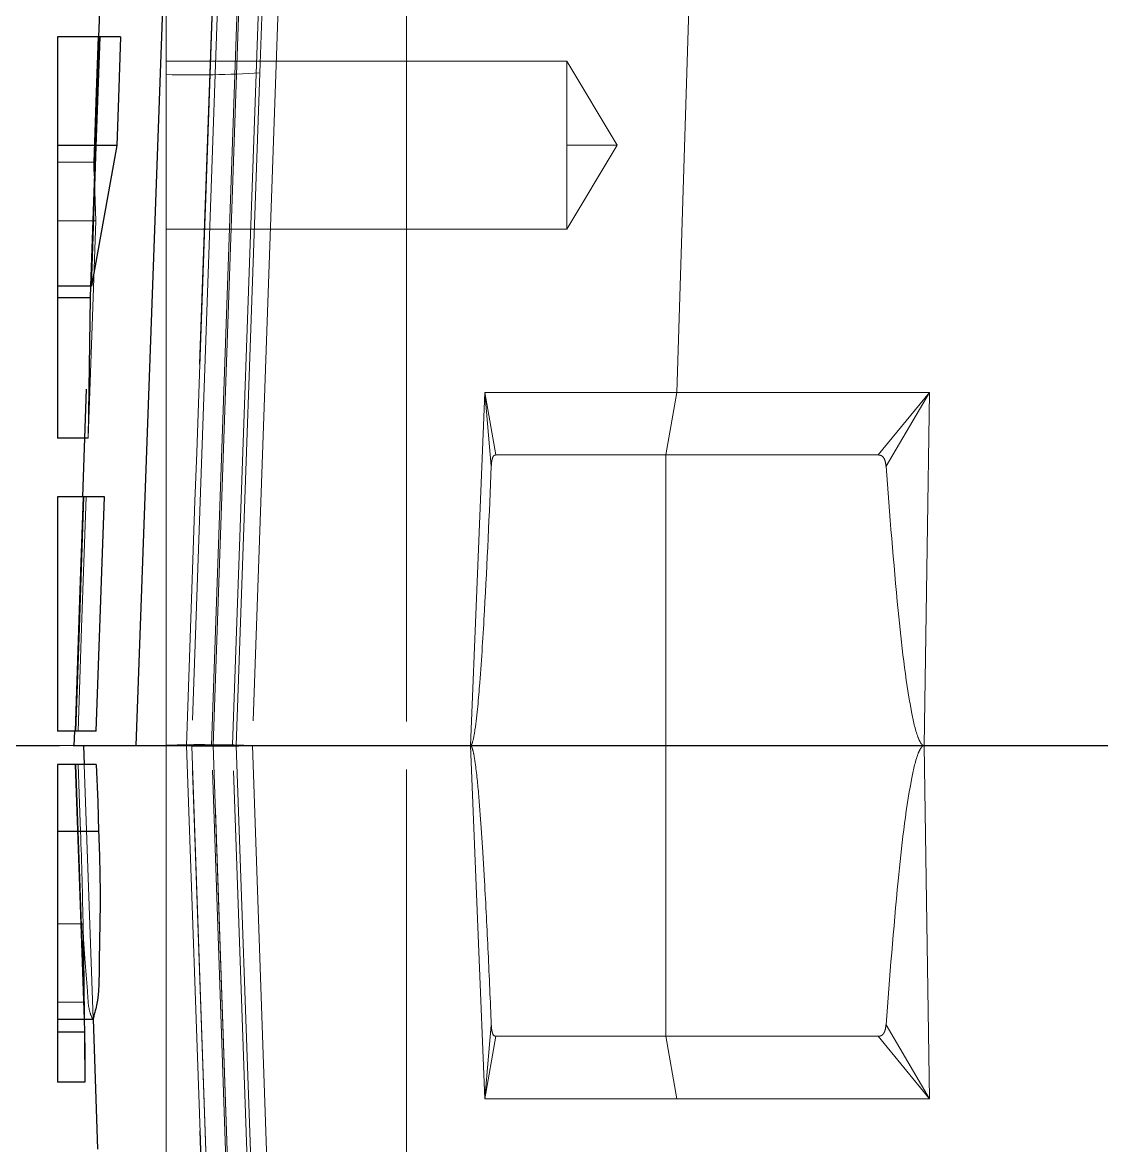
# Model space of a CAD drawing. Header units: millimetres. Extents: x 126 to 938, y 244 to 707.
# Drawn here: x 708.394 to 709.741, y 560.688 to 562.091 of the extents above; entities that cross this region are included whole.
import ezdxf

# ---------------------------------------------------------------- set-up
doc = ezdxf.new("R2010")
doc.units = ezdxf.units.MM
doc.linetypes.add('HIDDEN', pattern=[1.905, 1.27, -0.635])

msp = doc.modelspace()

# ---------------------------------------------------------------- linework, layer by layer
at = {"color": 7, "linetype": 'HIDDEN', "lineweight": 18}
for p, q in [((709.2113, 561.6285), (709.2635, 563.3082)), ((708.6322, 561.1873), (708.6938, 562.9529)), ((708.6597, 562.9332), (708.5987, 561.1873)), ((708.6322, 561.1873), (708.6793, 562.5373)), ((708.8737, 562.5373), (708.8737, 559.8373)), ((708.8737, 559.8373), (708.8737, 562.5373)), ((708.651, 562.4881), (708.6056, 561.1881)), ((708.6302, 561.1873), (708.6756, 562.4873)), ((708.6566, 561.1881), (708.702, 562.4881)), ((708.7266, 562.4873), (708.6812, 561.1873)), ((708.8737, 559.8873), (708.8737, 562.4873)), ((708.8737, 562.4873), (708.8737, 559.8873)), ((708.5737, 562.2031), (708.5737, 560.1714)), ((708.6952, 562.1543), (708.6907, 562.0276)), ((708.5737, 562.1086), (708.5737, 562.0255)), ((708.438, 561.7614), (708.438, 562.0728)), ((708.4911, 562.0728), (708.438, 562.0728)), ((708.438, 562.0728), (708.438, 561.7614)), ((708.4902, 562.0728), (708.438, 562.0728)), ((708.438, 561.9161), (708.438, 562.0728)), ((708.4888, 562.0728), (708.438, 562.0728)), ((708.4892, 562.0728), (708.4834, 561.9043)), ((708.4911, 562.0728), (708.5166, 562.0728)), ((709.0737, 562.0423), (708.5737, 562.0423)), ((708.5737, 561.8323), (708.5737, 562.0423)), ((708.5737, 562.0423), (708.5737, 561.8323)), ((709.0737, 561.9373), (709.0737, 562.0423)), ((709.0737, 562.0423), (709.0737, 561.9373)), ((709.1368, 561.9373), (709.0737, 562.0423)), ((708.5737, 562.0255), (708.5737, 561.1877)), ((708.6907, 562.0276), (708.6611, 561.1873)), ((709.0737, 561.8323), (709.0737, 561.9373)), ((709.0737, 561.9373), (709.0737, 561.8323)), ((709.1368, 561.9373), (709.0737, 561.9373)), ((709.1368, 561.9373), (709.0737, 561.9373)), ((709.0737, 561.8323), (709.1368, 561.9373)), ((708.438, 561.8429), (708.438, 561.9161)), ((708.4833, 561.9161), (708.438, 561.9161)), ((708.4859, 561.8429), (708.438, 561.8429)), ((708.438, 561.5712), (708.438, 561.8429)), ((709.0737, 561.8323), (708.5737, 561.8323)), ((708.4772, 561.6325), (708.4764, 561.5712)), ((709.2113, 561.6285), (708.9714, 561.6285)), ((708.985, 561.5504), (708.9714, 561.6285)), ((708.9714, 561.6285), (708.9795, 561.5364)), ((709.1976, 561.5504), (709.2113, 561.6285)), ((709.5267, 561.6285), (709.2113, 561.6285)), ((709.5267, 561.6285), (709.4625, 561.5504)), ((709.4723, 561.5363), (709.5267, 561.6285)), ((709.1976, 560.8241), (709.1976, 561.5504)), ((709.1976, 560.8241), (709.1976, 561.5504)), ((709.4625, 561.5504), (709.1976, 561.5504)), ((708.438, 561.2055), (708.438, 561.4981)), ((708.471, 561.4981), (708.438, 561.4981)), ((708.438, 561.4981), (708.438, 561.2055)), ((708.4701, 561.4981), (708.438, 561.4981)), ((708.4739, 561.4981), (708.438, 561.4981)), ((708.438, 561.2055), (708.438, 561.4981)), ((708.4965, 561.4981), (708.471, 561.4981)), ((708.4608, 561.2055), (708.438, 561.2055)), ((708.4599, 561.2055), (708.438, 561.2055)), ((708.4636, 561.2055), (708.438, 561.2055)), ((708.4636, 561.2055), (708.4581, 561.2055)), ((708.459, 561.2055), (708.459, 561.2055)), ((708.4608, 561.2055), (708.4862, 561.2055)), ((708.4403, 561.1873), (709.7737, 561.1873)), ((708.9535, 561.1873), (708.459, 561.1873)), ((708.5737, 561.1877), (708.5737, 560.4293)), ((708.5987, 561.1873), (708.5987, 561.1873)), ((708.5988, 561.1873), (708.5987, 561.1873)), ((708.6598, 559.4369), (708.5987, 561.1873)), ((716.3487, 561.1873), (708.5987, 561.1873)), ((708.5988, 561.1873), (708.6322, 561.1873)), ((708.5988, 561.1873), (708.6611, 559.4379)), ((708.6609, 559.4372), (708.5988, 561.1873)), ((708.6056, 561.1881), (708.6566, 561.1881)), ((708.6302, 561.1873), (708.6056, 561.1873)), ((708.6056, 561.1864), (708.651, 559.8864)), ((708.6566, 561.1864), (708.6056, 561.1864)), ((708.651, 559.8864), (708.6056, 561.1864)), ((708.6756, 559.8873), (708.6302, 561.1873)), ((708.6793, 559.8373), (708.6322, 561.1873)), ((708.6322, 561.1873), (708.6938, 559.4223)), ((708.6566, 561.1873), (708.6812, 561.1873)), ((708.702, 559.8864), (708.6566, 561.1864)), ((708.6902, 560.3497), (708.6611, 561.1873)), ((708.6812, 561.1873), (708.7266, 559.8873)), ((715.0888, 561.1873), (709.5201, 561.1873)), ((708.438, 560.8669), (708.438, 561.1637)), ((708.461, 561.1637), (708.438, 561.1637)), ((708.438, 561.1637), (708.438, 560.8449)), ((708.4601, 561.1637), (708.438, 561.1637)), ((708.438, 561.0801), (708.438, 561.1637)), ((708.4638, 561.1637), (708.438, 561.1637)), ((708.4638, 561.1637), (708.4583, 561.1637)), ((708.461, 561.1637), (708.4864, 561.1637)), ((708.4713, 561.1637), (708.4824, 560.8461)), ((708.4668, 561.0801), (708.438, 561.0801)), ((708.438, 560.7666), (708.438, 561.0801)), ((708.4695, 560.9647), (708.438, 560.9647)), ((708.438, 560.8449), (708.438, 560.9647)), ((708.438, 560.9647), (708.438, 560.8669)), ((708.4695, 560.9647), (708.4713, 560.8669)), ((708.4713, 560.8669), (708.438, 560.8669)), ((708.9795, 560.8381), (708.9714, 560.746)), ((709.5267, 560.746), (709.4723, 560.8382)), ((708.9714, 560.746), (708.985, 560.8241)), ((709.2113, 560.746), (709.1976, 560.8241)), ((709.1976, 560.8241), (709.4625, 560.8241)), ((709.4625, 560.8241), (709.5267, 560.746)), ((708.9714, 560.746), (709.2113, 560.746)), ((709.2635, 559.0663), (709.2113, 560.746)), ((709.2113, 560.746), (709.5267, 560.746))]:
    msp.add_line(p, q, dxfattribs=at)
at = {"color": 7, "linetype": 'Continuous', "lineweight": 25}
for p, q in [((708.4907, 562.1146), (708.4892, 562.0728)), ((708.438, 562.0728), (708.438, 561.937)), ((708.5166, 562.0728), (708.438, 562.0728)), ((708.438, 561.937), (708.438, 561.7614)), ((708.5119, 561.937), (708.438, 561.937)), ((708.5119, 561.937), (708.4802, 561.7614)), ((708.4802, 561.7614), (708.438, 561.7614)), ((708.438, 561.7614), (708.438, 561.7468)), ((708.4793, 561.7614), (708.4788, 561.7468)), ((708.4788, 561.7468), (708.438, 561.7468)), ((708.438, 561.7468), (708.438, 561.5712)), ((708.4788, 561.7468), (708.4772, 561.6325)), ((708.4739, 561.6327), (708.4692, 561.4981)), ((708.4764, 561.5712), (708.438, 561.5712)), ((708.438, 561.4981), (708.438, 561.2055)), ((708.4965, 561.4981), (708.438, 561.4981)), ((708.4862, 561.2055), (708.438, 561.2055)), ((708.459, 561.2055), (708.4583, 561.1873)), ((708.2237, 561.1873), (708.4403, 561.1873)), ((708.4705, 561.1873), (708.4713, 561.1637)), ((708.5361, 561.1873), (710.6145, 561.1873)), ((708.438, 561.1637), (708.438, 561.0801)), ((708.4864, 561.1637), (708.438, 561.1637)), ((708.4893, 561.0801), (708.438, 561.0801)), ((708.438, 561.0801), (708.438, 560.8449)), ((708.4824, 560.8461), (708.488, 560.683)), ((708.4821, 560.8449), (708.438, 560.8449)), ((708.438, 560.8449), (708.438, 560.8293)), ((708.4712, 560.8449), (708.4717, 560.8293)), ((708.4717, 560.8293), (708.438, 560.8293)), ((708.438, 560.8293), (708.438, 560.7666)), ((708.472, 560.7666), (708.438, 560.7666))]:
    msp.add_line(p, q, dxfattribs=at)
at = {"color": 7, "linetype": 'Continuous', "lineweight": 25, "flags": 128}
for points in [[(708.5361, 561.1873), (708.5783, 562.3501), (708.6114, 563.2637)], [(708.5166, 562.0728), (708.5139, 561.9967), (708.5119, 561.937)], [(708.4862, 561.2055), (708.492, 561.3693), (708.4965, 561.4981)], [(708.4864, 561.1637), (708.4881, 561.1168), (708.4893, 561.0801)]]:
    msp.add_lwpolyline(points, dxfattribs=at)
at = {"color": 7, "linetype": 'HIDDEN', "lineweight": 18, "flags": 128}
for points in [[(708.6609, 562.9306), (708.6261, 561.9543), (708.5988, 561.1873)], [(708.4902, 562.0728), (708.4838, 561.8902), (708.4793, 561.7614)], [(708.4802, 561.7614), (708.4863, 561.9358), (708.4911, 562.0728)], [(708.4833, 561.9161), (708.4864, 562.0038), (708.4888, 562.0728)], [(708.4859, 561.8429), (708.4838, 561.9043), (708.4833, 561.9161)], [(708.4764, 561.5712), (708.4817, 561.7234), (708.4859, 561.8429)], [(708.9714, 561.6285), (708.9614, 561.3814), (708.9535, 561.1873)], [(709.5201, 561.1873), (709.5238, 561.4344), (709.5267, 561.6285)], [(709.1976, 561.5504), (709.0822, 561.5504), (708.985, 561.5504)], [(708.4599, 561.2055), (708.4656, 561.3693), (708.4701, 561.4981)], [(708.471, 561.4981), (708.4653, 561.3342), (708.4608, 561.2055)], [(708.4739, 561.4981), (708.4681, 561.3342), (708.4636, 561.2055)], [(708.6056, 561.1864), (708.6056, 561.1864)], [(708.9535, 561.1873), (708.9635, 560.9401), (708.9714, 560.746)], [(709.5267, 560.746), (709.523, 560.9931), (709.5201, 561.1873)], [(708.4601, 561.1637), (708.4666, 560.9764), (708.4712, 560.8449)], [(708.4713, 560.8669), (708.4655, 561.0331), (708.461, 561.1637)], [(708.4668, 561.0801), (708.4651, 561.1269), (708.4638, 561.1637)], [(708.985, 560.8241), (709.0826, 560.8241), (709.1976, 560.8241)]]:
    msp.add_lwpolyline(points, dxfattribs=at)
at = {"color": 7, "linetype": 'HIDDEN', "lineweight": 18}
for centre, radius, start, end in [((712.4737, 561.1873), 5.5, 90, 270), ((712.4737, 561.1873), 5.5, 90, 270), ((708.6077, 563.3519), 1.3268, 268.5314, 273.5871), ((708.6293, 561.1873), 0.0237, 177.9673, 180.0707), ((709.0568, 573.5686), 12.3887, 267.91292, 268.02653), ((708.6268, 561.1873), 0.0212, 177.8421, 180.1959), ((708.6302, 561.1872), 0.0246, 179.953, 181.9957), ((709.0982, 547.7309), 13.4645, 91.9919, 92.09643), ((708.6274, 561.1872), 0.0217, 179.8186, 182.1301), ((709.0335, 571.4715), 10.2903, 267.90134, 268.03811), ((708.7219, 561.1866), 0.0652, 178.6369, 179.4012), ((708.8883, 555.0406), 6.1502, 91.92975, 92.15859), ((708.7211, 561.1879), 0.0644, 180.5847, 181.3639)]:
    msp.add_arc(centre, radius, start, end, dxfattribs=at)
for points, knots in [([(706.5085, 561.4814), (706.5222, 561.6625), (706.5498, 562.0248), (706.6537, 562.5608), (706.8027, 563.0857), (707.0002, 563.595), (707.2417, 564.0816), (707.5251, 564.5419), (707.8471, 564.9727), (708.2069, 565.3734), (708.6047, 565.743), (709.0381, 566.0776), (709.5069, 566.375), (710.0122, 566.6328), (710.5536, 566.8455), (711.1214, 567.0039), (711.7015, 567.1084), (712.0913, 567.131), (712.2862, 567.1424)], [0, 0, 0, 0, 0.061266, 0.122548, 0.183855, 0.245202, 0.306595, 0.366948, 0.427369, 0.487864, 0.548446, 0.610364, 0.67239, 0.735529, 0.801529, 0.86833, 0.934165, 1, 1, 1, 1]), ([(708.5988, 561.1873), (708.6103, 561.5129), (708.6308, 562.0945), (708.6515, 562.676), (708.6607, 562.9319)], [0, 0, 0, 0, 0.560002, 1, 1, 1, 1]), ([(708.4888, 562.0728), (708.4887, 562.0728), (708.4879, 562.0728), (708.4891, 562.0728), (708.4902, 562.0728)], [0, 0, 0, 0, 0.172662, 1, 1, 1, 1]), ([(708.9795, 561.5364), (708.9797, 561.5386), (708.9798, 561.5415), (708.9806, 561.5451), (708.9813, 561.5474), (708.9825, 561.5498), (708.9843, 561.5502), (708.985, 561.5504)], [0, 0, 0, 0, 0.393395, 0.548171, 0.676954, 0.857653, 1, 1, 1, 1]), ([(709.4625, 561.5504), (709.4638, 561.5503), (709.4664, 561.55), (709.469, 561.5476), (709.4704, 561.5451), (709.4717, 561.5415), (709.472, 561.5384), (709.4723, 561.5363)], [0, 0, 0, 0, 0.203557, 0.402437, 0.52272, 0.660695, 1, 1, 1, 1]), ([(708.9795, 561.5364), (708.977, 561.4763), (708.9731, 561.386), (708.9662, 561.276), (708.9615, 561.2216), (708.9574, 561.1956), (708.9554, 561.1893), (708.9543, 561.1875), (708.9537, 561.1873), (708.9535, 561.1873)], [0, 0, 0, 0, 0.514537, 0.772309, 0.940699, 0.983372, 0.994584, 0.997857, 1, 1, 1, 1]), ([(709.5201, 561.1873), (709.5194, 561.1874), (709.5178, 561.1878), (709.5148, 561.1915), (709.509, 561.205), (709.4975, 561.2608), (709.4849, 561.3736), (709.477, 561.4762), (709.4723, 561.5363)], [0, 0, 0, 0, 0.005792, 0.013635, 0.038567, 0.130642, 0.490683, 1, 1, 1, 1]), ([(708.4701, 561.4981), (708.4696, 561.4981), (708.4671, 561.4981), (708.4709, 561.4981), (708.4739, 561.4981)], [0, 0, 0, 0, 0.196745, 1, 1, 1, 1]), ([(708.5737, 561.1877), (708.5921, 561.1882), (708.6212, 561.189), (708.6504, 561.1877), (708.6611, 561.1873)], [0, 0, 0, 0, 0.632062, 1, 1, 1, 1]), ([(708.9535, 561.1873), (708.9537, 561.1872), (708.9542, 561.1871), (708.955, 561.1858), (708.9568, 561.1815), (708.9601, 561.1634), (708.9634, 561.1317), (708.9664, 561.0924), (708.9689, 561.0543), (708.9721, 561.0009), (708.9757, 560.9283), (708.9783, 560.8682), (708.9795, 560.8381)], [0, 0, 0, 0, 0.001741, 0.004199, 0.012221, 0.042199, 0.159513, 0.286081, 0.378394, 0.485851, 0.742535, 1, 1, 1, 1]), ([(709.4723, 560.8382), (709.477, 560.8984), (709.4849, 561.001), (709.4975, 561.1138), (709.509, 561.1695), (709.5148, 561.183), (709.5178, 561.1867), (709.5194, 561.1871), (709.5201, 561.1873)], [0, 0, 0, 0, 0.509689, 0.869446, 0.961451, 0.986365, 0.994208, 1, 1, 1, 1]), ([(708.472, 560.7666), (708.472, 560.7701), (708.4719, 560.7818), (708.4718, 560.8124), (708.4715, 560.8733), (708.4702, 560.9661), (708.468, 561.04), (708.4668, 561.0801)], [0, 0, 0, 0, 0.0336467, 0.1119457, 0.2926681, 0.6165199, 1, 1, 1, 1]), ([(708.4821, 560.8449), (708.4809, 560.8476), (708.4764, 560.8577), (708.4756, 560.8826), (708.4717, 560.9195), (708.4703, 560.9488), (708.4695, 560.9647)], [0, 0, 0, 0, 0.072814, 0.272674, 0.60519, 1, 1, 1, 1]), ([(712.4737, 555.2293), (712.275, 555.2348), (711.8779, 555.246), (711.2855, 555.3357), (710.7029, 555.4806), (710.1438, 555.6839), (709.6231, 555.9345), (709.1434, 556.2248), (708.6999, 556.5523), (708.2891, 556.9186), (707.9119, 557.3234), (707.5718, 557.7637), (707.2728, 558.2365), (707.0198, 558.7347), (706.8141, 559.254), (706.659, 559.7898), (706.5511, 560.3375), (706.5227, 560.708), (706.5085, 560.8931)], [0, 0, 0, 0, 0.065634, 0.131205, 0.197552, 0.263793, 0.32746, 0.388217, 0.448864, 0.509411, 0.569867, 0.631475, 0.69301, 0.754485, 0.815912, 0.877298, 0.938657, 1, 1, 1, 1]), ([(708.985, 560.8241), (708.9843, 560.8243), (708.9825, 560.8247), (708.9813, 560.8271), (708.9806, 560.8294), (708.9798, 560.833), (708.9797, 560.836), (708.9795, 560.8381)], [0, 0, 0, 0, 0.142242, 0.322616, 0.451226, 0.6064, 1, 1, 1, 1]), ([(709.4723, 560.8382), (709.472, 560.8361), (709.4717, 560.833), (709.4704, 560.8294), (709.469, 560.8269), (709.4664, 560.8245), (709.4638, 560.8242), (709.4625, 560.8241)], [0, 0, 0, 0, 0.338924, 0.476587, 0.597045, 0.7961, 1, 1, 1, 1])]:
    msp.add_open_spline(points, degree=3, knots=knots, dxfattribs=at)
at = {"color": 7, "linetype": 'Continuous', "lineweight": 25}
for points, knots in [([(708.4381, 566.0784), (708.4246, 566.0586), (708.3943, 566.0143), (708.3393, 565.9449), (708.2734, 565.8647), (708.1676, 565.7395), (708.019, 565.5647), (707.8296, 565.3338), (707.633, 565.0791), (707.4375, 564.8049), (707.2489, 564.5148), (707.0511, 564.1768), (706.8543, 563.7899), (706.6727, 563.3517), (706.5247, 562.9007), (706.4117, 562.4378), (706.3319, 561.966), (706.3092, 561.6476), (706.2979, 561.4884)], [0, 0, 0, 0, 0.013894, 0.031123, 0.051326, 0.074105, 0.126206, 0.184391, 0.24733, 0.312791, 0.379718, 0.447963, 0.539842, 0.631314, 0.722808, 0.814932, 0.907459, 1, 1, 1, 1]), ([(708.459, 561.1873), (708.4585, 561.1873), (708.4548, 561.1873), (708.4786, 561.1873), (708.4933, 561.1873), (708.5192, 561.1873), (708.5361, 561.1873)], [0, 0, 0, 0, 0.014125, 0.125775, 0.431233, 1, 1, 1, 1]), ([(708.4893, 561.0801), (708.4903, 561.05), (708.492, 560.9946), (708.4896, 560.9224), (708.49, 560.8733), (708.4837, 560.8509), (708.4821, 560.8449)], [0, 0, 0, 0, 0.3817599, 0.7050987, 0.9214895, 1, 1, 1, 1]), ([(708.4717, 560.8293), (708.4719, 560.8155), (708.472, 560.7946), (708.472, 560.7737), (708.472, 560.7666)], [0, 0, 0, 0, 0.656183, 1, 1, 1, 1])]:
    msp.add_open_spline(points, degree=3, knots=knots, dxfattribs=at)

doc.saveas('drawing.dxf')
